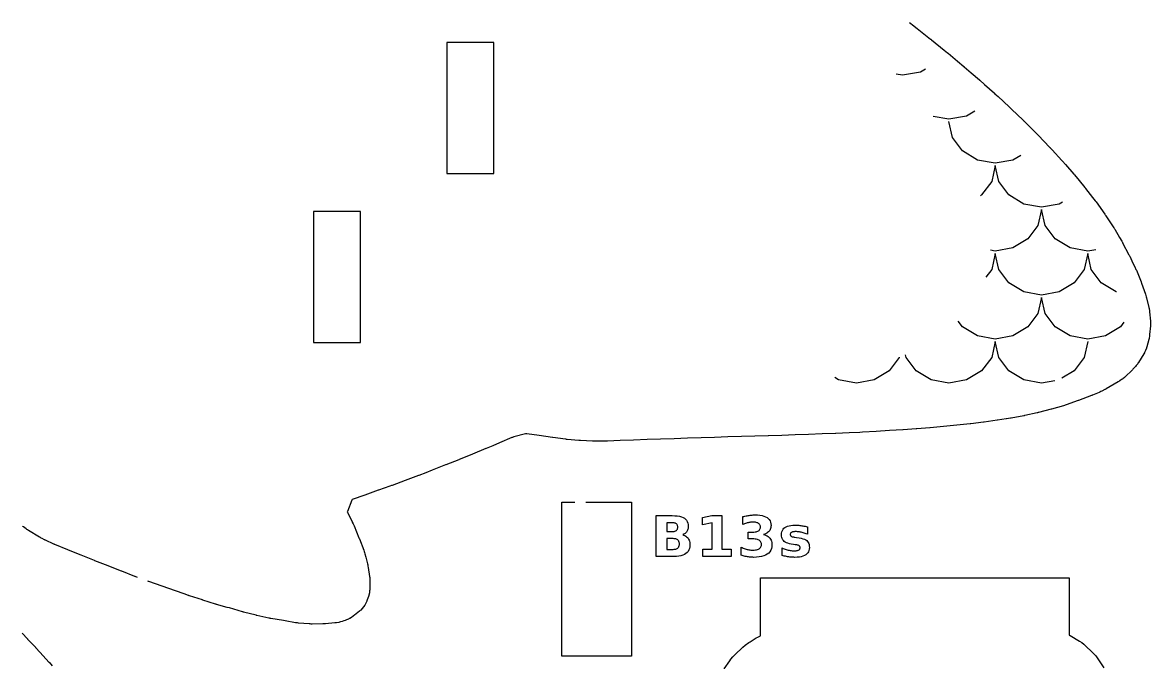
# Model space of a CAD drawing. Header units: millimetres. Extents: x 1 to 297, y 5 to 290.
# Drawn here: x 81.9 to 148.9, y 180.1 to 218.1 of the extents above; entities that cross this region are included whole.
import ezdxf

# ---------------------------------------------------------------- set-up
doc = ezdxf.new("R2010")
doc.units = ezdxf.units.MM
for name, color, linetype in [('CUT', 1, 'CONTINUOUS'), ('ENGRAVE', 5, 'CONTINUOUS'), ('SCORE', 7, 'CONTINUOUS')]:
    doc.layers.add(name, color=color, linetype=linetype)

msp = doc.modelspace()

# ---------------------------------------------------------------- linework, layer by layer
at = {"layer": 'CUT', "color": 1}
for points in [[(134.5834, 218.071), (134.8491, 217.8684), (134.857, 217.8623), (134.865, 217.8562), (134.8729, 217.85), (135.0475, 217.7126), (135.8463, 217.0859), (135.8476, 217.0849), (135.8689, 217.0681), (135.877, 217.0617), (135.885, 217.0553), (135.893, 217.0489), (136.649, 216.4352), (136.8553, 216.2683), (136.8639, 216.2614), (136.8724, 216.2543), (136.8809, 216.2473), (137.4492, 215.7719), (137.8127, 215.4686), (137.8218, 215.4609), (137.8308, 215.4532), (137.8398, 215.4455), (138.2514, 215.0895), (138.7399, 214.6689), (138.7495, 214.6605), (138.7592, 214.6521), (138.7687, 214.6436), (139.0528, 214.3894), (139.6375, 213.8693), (139.6478, 213.8601), (139.658, 213.8508), (139.6681, 213.8415), (139.8542, 213.669), (140.505, 213.0697), (140.5159, 213.0596), (140.5268, 213.0494), (140.5375, 213.0392), (140.6555, 212.9256), (141.3415, 212.2703), (141.353, 212.2591), (141.3645, 212.2479), (141.3758, 212.2367), (141.4567, 212.1557), (142.1456, 211.4708), (142.1578, 211.4586), (142.1699, 211.4462), (142.1818, 211.4339), (142.2577, 211.3545), (142.9153, 210.6715), (142.9281, 210.6579), (142.9409, 210.6443), (142.9534, 210.6308), (143.0599, 210.5139), (143.6502, 209.8722), (143.6638, 209.8573), (143.6772, 209.8423), (143.6904, 209.8272), (143.8614, 209.6298), (144.349, 209.0731), (144.3633, 209.0566), (144.3773, 209.04), (144.3912, 209.0233), (144.6629, 208.692), (145.01, 208.2741), (145.0249, 208.2558), (145.0396, 208.2375), (145.0541, 208.219), (145.4645, 207.6879), (145.6303, 207.4761), (145.6463, 207.4553), (145.6621, 207.4343), (145.6777, 207.4131), (146.2024, 206.6859), (146.2227, 206.6571), (146.2426, 206.6279), (146.2608, 206.6006), (146.2666, 206.5916), (146.731, 205.8803), (146.7484, 205.8529), (146.7655, 205.8253), (146.7822, 205.7976), (147.0696, 205.307), (147.204, 205.0815), (147.2215, 205.0514), (147.2385, 205.0211), (147.2551, 204.9906), (147.6295, 204.2812), (147.6459, 204.249), (147.6619, 204.2166), (147.6774, 204.184), (147.8604, 203.7867), (147.8652, 203.7764), (147.8702, 203.7661), (147.8753, 203.7558), (148.0019, 203.5058), (148.0261, 203.4555), (148.0492, 203.4047), (148.0713, 203.3535), (148.3492, 202.6684), (148.3602, 202.6404), (148.3709, 202.6124), (148.3812, 202.5841), (148.6145, 201.9256), (148.637, 201.8561), (148.6579, 201.7852), (148.6744, 201.7235), (148.816, 201.1397), (148.8273, 201.0891), (148.8327, 201.0623), (148.8493, 200.9598), (148.8526, 200.9327), (148.8579, 200.881), (148.903, 200.3374), (148.9064, 200.2831), (148.9076, 200.2545), (148.9078, 200.1457), (148.9066, 200.1171), (148.9034, 200.0628), (148.8614, 199.5387), (148.8553, 199.4791), (148.8514, 199.4477), (148.8312, 199.3296), (148.8245, 199.2988), (148.8104, 199.2405), (148.6977, 198.8154), (148.6792, 198.7519), (148.6686, 198.7187), (148.6215, 198.5929), (148.5622, 198.4724), (148.5453, 198.442), (148.5117, 198.3849), (148.1982, 197.8808), (148.1662, 197.8317), (148.1488, 197.8063), (148.0785, 197.7127), (148.0589, 197.6888), (148.0208, 197.6444), (147.9022, 197.5123), (147.8695, 197.4771), (147.8361, 197.4425), (147.802, 197.4085), (147.4276, 197.0474), (147.3833, 197.0065), (147.3595, 196.9855), (147.2656, 196.91), (147.2399, 196.8912), (147.1905, 196.8567), (147.0892, 196.7893), (147.0559, 196.7678), (147.0223, 196.7469), (146.9883, 196.7264), (146.2778, 196.3122), (146.2499, 196.2964), (146.2218, 196.2809), (146.1935, 196.2657), (146.0152, 196.1729), (145.9621, 196.1468), (145.9085, 196.1218), (145.8543, 196.0981), (145.4573, 195.9342), (145.4374, 195.9262), (145.4174, 195.9183), (145.3973, 195.9106), (144.6262, 195.621), (144.6174, 195.6178), (143.9015, 195.3547), (143.8488, 195.3365), (143.7957, 195.3195), (143.7422, 195.3036), (143.0329, 195.1082), (143.0239, 195.1058), (143.0149, 195.1033), (143.0059, 195.101), (142.2538, 194.9051), (142.2296, 194.899), (142.2053, 194.8931), (142.1809, 194.8875), (141.4511, 194.7263), (141.4269, 194.7212), (141.4026, 194.7163), (141.3783, 194.7116), (140.6248, 194.5742), (140.6169, 194.5728), (140.6091, 194.5714), (140.6012, 194.57), (140.3548, 194.5281), (140.3464, 194.5267), (140.338, 194.5254), (140.3294, 194.524), (139.8114, 194.4427), (139.7989, 194.4408), (139.0337, 194.3283), (139.0179, 194.326), (139.0021, 194.3239), (138.9863, 194.3219), (138.2286, 194.2288), (138.2151, 194.2272), (138.2016, 194.2257), (138.1881, 194.2242), (137.4075, 194.1444), (137.4002, 194.1437), (136.6072, 194.067), (136.6029, 194.0666), (135.8192, 193.9933), (135.8107, 193.9926), (135.8023, 193.9918), (135.7938, 193.9911), (135.0182, 193.9286), (135.0098, 193.9279), (135.0013, 193.9273), (134.9929, 193.9267), (134.2158, 193.8739), (134.2084, 193.8734), (134.2009, 193.873), (134.1935, 193.8725), (133.3998, 193.8275), (132.6045, 193.7796), (132.6006, 193.7793), (131.8041, 193.7336), (131.794, 193.7331), (131.6338, 193.7251), (131.63, 193.7249), (131.0034, 193.6955), (130.9947, 193.6951), (130.2029, 193.6631), (130.1968, 193.6629), (129.4027, 193.6345), (129.4007, 193.6344), (128.594, 193.6067), (127.803, 193.5742), (127.7967, 193.574), (127.0027, 193.5451), (126.9974, 193.5449), (126.2024, 193.5191), (126.1979, 193.519), (125.4022, 193.4958), (125.3998, 193.4957), (124.6006, 193.4739), (123.7941, 193.4509), (123.0026, 193.4233), (123.0008, 193.4233), (122.2025, 193.3965), (122.2003, 193.3964), (121.4024, 193.371), (121.4007, 193.371), (120.6015, 193.3466), (119.8014, 193.3226), (118.9976, 193.298), (118.196, 193.2704), (117.4026, 193.2389), (116.6357, 193.2087), (116.613, 193.208), (116.5903, 193.2075), (116.5676, 193.2072), (115.8462, 193.2033), (115.8145, 193.2035), (115.7828, 193.2041), (115.7511, 193.2051), (115.0426, 193.2349), (115.0109, 193.2366), (114.9793, 193.2387), (114.9477, 193.2411), (114.2389, 193.3047), (114.2073, 193.3079), (114.1759, 193.3115), (114.1444, 193.3155), (113.3897, 193.4194), (113.3838, 193.4202), (112.5893, 193.5332), (112.5809, 193.5345), (111.8396, 193.6447), (111.8215, 193.6469), (111.8046, 193.6477), (111.7879, 193.645), (111.7702, 193.6407), (111.0864, 193.4558), (111.0457, 193.4432), (111.0055, 193.4293), (110.9658, 193.414), (110.2294, 193.0997), (110.2261, 193.0983), (109.8302, 192.9306), (109.429, 192.761), (109.419, 192.7568), (108.6285, 192.4302), (108.6194, 192.4265), (107.8884, 192.1307), (107.887, 192.1301), (107.8274, 192.1061), (107.8171, 192.1019), (107.0274, 191.7911), (107.0231, 191.7894), (106.2271, 191.4792), (105.8446, 191.3301), (105.4363, 191.1708), (105.43, 191.1684), (105.4238, 191.166), (105.4175, 191.1636), (104.6263, 190.8641), (104.6152, 190.86), (103.8375, 190.5735), (103.8295, 190.5706), (103.8214, 190.5677), (103.8134, 190.5648), (103.7127, 190.5291), (103.025, 190.2855), (103.022, 190.2844), (102.2248, 190.004), (102.2209, 190.0027), (101.479, 189.7443), (101.4675, 189.74), (101.463, 189.7314), (101.4624, 189.7302), (101.4476, 189.6955), (101.1838, 189.0203), (101.1777, 189.0034), (101.1776, 189.0032), (101.1777, 189.003), (101.1851, 188.9867), (101.4669, 188.4037), (101.4705, 188.3965), (101.5225, 188.2925), (101.5422, 188.2513), (101.5612, 188.2098), (101.5795, 188.168), (101.8757, 187.4579), (101.884, 187.4377), (101.892, 187.4175), (101.8999, 187.3973), (102.1541, 186.7275), (102.1786, 186.657), (102.2011, 186.5859), (102.2216, 186.5143), (102.2724, 186.3166), (102.2741, 186.3099), (102.3782, 185.9224), (102.3953, 185.8507), (102.4105, 185.7785), (102.4236, 185.706), (102.5077, 185.1569), (102.5156, 185.0966), (102.519, 185.0647), (102.5264, 184.9434), (102.5269, 184.9114), (102.5264, 184.8506), (102.5136, 184.4203), (102.51, 184.3551), (102.5073, 184.3209), (102.4905, 184.1896), (102.4609, 184.0605), (102.4516, 184.0275), (102.4324, 183.9651), (102.3696, 183.7774), (102.3485, 183.7187), (102.3367, 183.6883), (102.2855, 183.5725), (102.2229, 183.4604), (102.1501, 183.3547), (102.0678, 183.2563), (101.9779, 183.1671), (101.9537, 183.1453), (101.9064, 183.1045), (101.6041, 182.8562), (101.5577, 182.8198), (101.5327, 182.801), (101.433, 182.7329), (101.3275, 182.6739), (101.2995, 182.6599), (101.2458, 182.6344), (101.1405, 182.5872), (101.0532, 182.5518), (100.9648, 182.5195), (100.8752, 182.4903), (100.772, 182.4606), (100.7092, 182.4442), (100.6758, 182.4363), (100.5481, 182.4127), (100.5142, 182.4081), (100.4495, 182.401), (99.8788, 182.352), (99.8286, 182.3486), (99.7784, 182.3462), (99.7281, 182.3448), (99.0901, 182.3381), (99.0283, 182.3389), (98.9665, 182.3411), (98.9048, 182.3448), (98.2796, 182.3962), (98.2204, 182.4024), (98.1613, 182.4099), (98.1024, 182.4188), (97.4816, 182.5261), (97.4797, 182.5264), (97.3883, 182.5424), (97.3817, 182.5435), (96.6453, 182.6639), (96.6057, 182.671), (96.5661, 182.6787), (96.5267, 182.687), (95.8093, 182.8492), (95.7914, 182.8534), (95.7736, 182.8577), (95.7557, 182.8621), (95.0116, 183.052), (94.9908, 183.0575), (94.97, 183.0631), (94.9493, 183.069), (94.1804, 183.2918), (94.173, 183.2938), (94.0494, 183.328), (93.4095, 183.5053), (93.3891, 183.5112), (93.3687, 183.5172), (93.3484, 183.5233), (92.588, 183.7603), (92.5809, 183.7625), (92.5737, 183.7648), (92.5666, 183.7671), (91.8036, 184.0142), (91.7852, 184.0204), (91.7667, 184.0266), (91.7483, 184.033), (91.4781, 184.1294), (91.4766, 184.1299), (90.9757, 184.3091), (90.9699, 184.3111), (90.1754, 184.5864), (90.1691, 184.5886), (89.3895, 184.863), (89.3795, 184.8665), (89.3696, 184.8701), (89.3597, 184.8737), (89.3279, 184.8855)], [(115.35, 189.575), (118.075, 189.575), (118.075, 180.425), (113.925, 180.425), (113.925, 189.575), (114.7, 189.575)], [(88.7189, 185.1127), (88.5736, 185.167), (88.5635, 185.1708), (87.773, 185.4737), (87.7636, 185.4773), (87.1181, 185.7302), (87.1142, 185.7317), (86.9709, 185.7884), (86.1724, 186.1029), (86.1657, 186.1056), (85.3721, 186.4231), (85.3707, 186.4237), (85.1048, 186.5304), (85.1013, 186.5319), (84.5717, 186.7462), (84.5638, 186.7495), (83.8046, 187.0625), (83.7817, 187.0722), (83.7589, 187.0821), (83.7362, 187.0922), (83.2381, 187.3195), (83.2196, 187.3282), (83.2011, 187.3369), (83.1828, 187.3458), (83.0439, 187.4144), (82.9911, 187.4419), (82.939, 187.4706), (82.8875, 187.5005), (82.2276, 187.9031), (82.182, 187.9321), (82.1371, 187.9621), (82.0928, 187.9929), (81.9319, 188.1099), (81.9041, 188.1306), (81.8766, 188.1517)], [(123.5785, 179.6798), (123.9088, 180.1547), (123.9752, 180.2423), (124.0961, 180.3887), (124.2064, 180.5071), (124.6876, 180.9643), (124.8238, 181.0775), (125.041, 181.235), (125.1179, 181.2868), (125.4781, 181.5116), (125.5669, 181.5625), (125.6593, 181.6065), (125.7328, 181.6382), (125.7328, 185.075), (144.0812, 185.075), (144.0812, 181.6791), (144.1374, 181.6493), (144.7003, 181.3175), (144.8263, 181.2334), (144.9422, 181.1358), (145.5512, 180.5615), (145.6573, 180.4493), (145.75, 180.3259), (146.1415, 179.7373)], [(81.8594, 181.7911), (82.1801, 181.4547), (82.1861, 181.4484), (82.6492, 180.9565), (82.6606, 180.9442), (82.9272, 180.6537), (82.9331, 180.6473), (83.4527, 180.0738), (83.4588, 180.0671), (83.6475, 179.8559)]]:
    msp.add_lwpolyline(points, dxfattribs=at)
for points in [[(107.105, 216.895), (107.105, 209.105), (109.895, 209.105), (109.895, 216.895), (107.105, 216.895)], [(99.1736, 206.847), (99.1736, 199.057), (101.9636, 199.057), (101.9636, 206.847), (99.1736, 206.847)]]:
    msp.add_lwpolyline(points, close=True, dxfattribs=at)
at = {"layer": 'ENGRAVE', "color": 5}
for points in [[(121.3472, 187.5263), (121.3917, 187.4819), (121.4311, 187.432), (121.4649, 187.3774), (121.4926, 187.3188), (121.5141, 187.2563), (121.5295, 187.1897), (121.5387, 187.1192), (121.5418, 187.0447), (121.5352, 186.9325), (121.5154, 186.8302), (121.4824, 186.7379), (121.4362, 186.6555), (121.3768, 186.5831), (121.3042, 186.5206), (121.2181, 186.4679), (121.1183, 186.4247), (121.0047, 186.3912), (120.8774, 186.3672), (120.7363, 186.3528), (120.5815, 186.3481), (119.5415, 186.3481), (119.5415, 188.7781), (120.4822, 188.7781), (120.6432, 188.7738), (120.7887, 188.7611), (120.9186, 188.7398), (121.0331, 188.7101), (121.132, 188.6718), (121.2155, 188.6251), (121.2848, 188.569), (121.3416, 188.5026), (121.3857, 188.4261), (121.4173, 188.3393), (121.4362, 188.2424), (121.4425, 188.1352), (121.4402, 188.0775), (121.4333, 188.0228), (121.4218, 187.971), (121.4056, 187.9221), (121.3849, 187.8762), (121.3595, 187.8332), (121.3297, 187.7935), (121.2958, 187.7574), (121.2578, 187.7248), (121.2155, 187.6958), (121.1692, 187.6704), (121.1186, 187.6485), (121.1834, 187.6262), (121.243, 187.5984), (121.2976, 187.5651), (121.3472, 187.5263)], [(120.645, 187.8536), (120.6804, 187.8662), (120.7119, 187.8825), (120.7394, 187.9024), (120.7628, 187.9258), (120.7819, 187.9527), (120.7968, 187.983), (120.8074, 188.0167), (120.8138, 188.0539), (120.8159, 188.0945), (120.8138, 188.1346), (120.8074, 188.1714), (120.7968, 188.2049), (120.7819, 188.2352), (120.7628, 188.2621), (120.7394, 188.2857), (120.7119, 188.3059), (120.6804, 188.3223), (120.645, 188.3352), (120.6056, 188.3443), (120.5622, 188.3498), (120.5148, 188.3516), (120.1681, 188.3516), (120.1681, 187.8373), (120.5148, 187.8373), (120.5622, 187.8391), (120.6056, 187.8445), (120.645, 187.8536)], [(122.8535, 188.3516), (122.2855, 188.2344), (122.2855, 188.6609), (122.8503, 188.7781), (123.446, 188.7781), (123.446, 186.781), (123.9993, 186.781), (123.9993, 186.3481), (122.3001, 186.3481), (122.3001, 186.781), (122.8535, 186.781), (122.8535, 188.3516)], [(126.0656, 187.6056), (126.1312, 187.5714), (126.1901, 187.532), (126.2426, 187.4875), (126.2884, 187.4377), (126.3275, 187.383), (126.3594, 187.3235), (126.3843, 187.2593), (126.402, 187.1903), (126.4127, 187.1166), (126.4162, 187.0382), (126.4085, 186.9225), (126.3855, 186.8165), (126.347, 186.7202), (126.2932, 186.6334), (126.2241, 186.5563), (126.1395, 186.4888), (126.0402, 186.4314), (125.9268, 186.3844), (125.7993, 186.3478), (125.6577, 186.3217), (125.502, 186.3061), (125.3322, 186.3008), (125.2698, 186.3017), (125.2073, 186.3042), (125.1448, 186.3084), (125.0823, 186.3142), (125.0197, 186.3218), (124.9571, 186.331), (124.8945, 186.3418), (124.8322, 186.3544), (124.7701, 186.3686), (124.7082, 186.3845), (124.6466, 186.4021), (124.5851, 186.4213), (124.5851, 186.9047), (124.6437, 186.8766), (124.7021, 186.8509), (124.7603, 186.8276), (124.8184, 186.8067), (124.8764, 186.7882), (124.9343, 186.772), (124.9919, 186.7584), (125.0492, 186.7472), (125.1062, 186.7385), (125.1629, 186.7323), (125.2192, 186.7285), (125.2753, 186.7273), (125.355, 186.7297), (125.4283, 186.7369), (125.4952, 186.7488), (125.5556, 186.7656), (125.6095, 186.7872), (125.6569, 186.8135), (125.6975, 186.8444), (125.7306, 186.8794), (125.7564, 186.9185), (125.7748, 186.9618), (125.7859, 187.0093), (125.7896, 187.0609), (125.7858, 187.114), (125.7745, 187.1627), (125.7556, 187.2068), (125.7292, 187.2465), (125.6952, 187.2817), (125.6537, 187.3124), (125.6048, 187.3385), (125.5487, 187.3599), (125.4854, 187.3765), (125.415, 187.3884), (125.3373, 187.3955), (125.2525, 187.3979), (125.0018, 187.3979), (125.0018, 187.8015), (125.2655, 187.8015), (125.3408, 187.8036), (125.4094, 187.8097), (125.4714, 187.82), (125.5266, 187.8344), (125.5752, 187.8529), (125.6171, 187.8756), (125.6524, 187.9024), (125.6813, 187.9335), (125.7037, 187.9689), (125.7198, 188.0087), (125.7294, 188.0527), (125.7326, 188.101), (125.7295, 188.1459), (125.7201, 188.1872), (125.7045, 188.2251), (125.6827, 188.2594), (125.6546, 188.2902), (125.6203, 188.3175), (125.5803, 188.3408), (125.5351, 188.3599), (125.4848, 188.3748), (125.4293, 188.3854), (125.3687, 188.3918), (125.3029, 188.3939), (125.2524, 188.393), (125.2016, 188.3902), (125.1507, 188.3854), (125.0997, 188.3788), (125.0484, 188.3702), (124.9969, 188.3598), (124.9454, 188.3475), (124.894, 188.3334), (124.8427, 188.3175), (124.7915, 188.2997), (124.7404, 188.2802), (124.6893, 188.2589), (124.6893, 188.7178), (124.7511, 188.7345), (124.8127, 188.7497), (124.874, 188.7634), (124.9353, 188.7757), (124.9963, 188.7866), (125.0572, 188.796), (125.1177, 188.8039), (125.178, 188.8104), (125.2378, 188.8155), (125.2973, 188.8191), (125.3565, 188.8213), (125.4152, 188.822), (125.5665, 188.8177), (125.7045, 188.8047), (125.8292, 188.7831), (125.9408, 188.7529), (126.039, 188.7141), (126.124, 188.6666), (126.1959, 188.6104), (126.2547, 188.5455), (126.3004, 188.4719), (126.3331, 188.3895), (126.3527, 188.2984), (126.3592, 188.1986), (126.3561, 188.1297), (126.3468, 188.0651), (126.3312, 188.0047), (126.3093, 187.9487), (126.2812, 187.897), (126.2469, 187.8495), (126.2065, 187.8065), (126.1601, 187.7679), (126.1078, 187.7338), (126.0495, 187.7041), (125.9852, 187.679), (125.9149, 187.6583), (125.9935, 187.6345), (126.0656, 187.6056)], [(128.4569, 187.6962), (128.3956, 187.719), (128.335, 187.7397), (128.2752, 187.7581), (128.216, 187.7744), (128.1576, 187.7885), (128.1001, 187.8004), (128.0437, 187.8102), (127.9883, 187.8178), (127.9341, 187.8232), (127.8809, 187.8265), (127.8288, 187.8275), (127.7759, 187.8264), (127.7277, 187.8229), (127.6842, 187.8172), (127.6455, 187.8091), (127.6115, 187.7987), (127.5823, 187.786), (127.5576, 187.771), (127.5375, 187.7534), (127.5218, 187.7333), (127.5106, 187.7108), (127.5039, 187.6858), (127.5017, 187.6583), (127.5034, 187.6358), (127.5085, 187.6152), (127.5169, 187.5964), (127.5288, 187.5794), (127.5441, 187.5642), (127.5627, 187.5508), (127.5858, 187.5389), (127.6142, 187.5281), (127.648, 187.5183), (127.6871, 187.5096), (127.7317, 187.502), (127.7816, 187.4955), (127.8842, 187.4809), (128.0252, 187.4598), (128.15, 187.4347), (128.2585, 187.4056), (128.3508, 187.3724), (128.4267, 187.3351), (128.4864, 187.2937), (128.5336, 187.2462), (128.5723, 187.1904), (128.6024, 187.1265), (128.6238, 187.0542), (128.6367, 186.9738), (128.641, 186.8852), (128.635, 186.7921), (128.6171, 186.707), (128.5873, 186.63), (128.5455, 186.5611), (128.4918, 186.5002), (128.4262, 186.4473), (128.3487, 186.4026), (128.2594, 186.366), (128.1584, 186.3375), (128.0457, 186.3171), (127.9212, 186.3049), (127.7849, 186.3008), (127.7243, 186.3016), (127.6631, 186.304), (127.6012, 186.308), (127.5386, 186.3135), (127.4753, 186.3206), (127.4114, 186.3293), (127.3468, 186.3396), (127.2816, 186.3515), (127.2158, 186.3649), (127.1495, 186.38), (127.0826, 186.3966), (127.015, 186.4148), (127.015, 186.8575), (127.0733, 186.8305), (127.1321, 186.8058), (127.1914, 186.7834), (127.2512, 186.7635), (127.3115, 186.7458), (127.3723, 186.7305), (127.4335, 186.7176), (127.495, 186.707), (127.5568, 186.6988), (127.619, 186.6929), (127.6814, 186.6894), (127.7442, 186.6882), (127.7988, 186.6895), (127.8487, 186.6935), (127.8939, 186.7), (127.9344, 186.7092), (127.9703, 186.721), (128.0014, 186.7354), (128.0277, 186.7524), (128.0493, 186.772), (128.0661, 186.794), (128.078, 186.8186), (128.0852, 186.8457), (128.0876, 186.8754), (128.086, 186.9003), (128.081, 186.923), (128.0728, 186.9435), (128.0612, 186.9618), (128.0464, 186.9779), (128.0282, 186.9918), (128.0051, 187.004), (127.9755, 187.0154), (127.9393, 187.0257), (127.8966, 187.0352), (127.8473, 187.0436), (127.7914, 187.0512), (127.6889, 187.0642), (127.5657, 187.0828), (127.4554, 187.106), (127.3581, 187.1338), (127.2736, 187.1662), (127.2022, 187.2032), (127.1436, 187.2449), (127.0959, 187.2926), (127.0568, 187.3479), (127.0264, 187.4109), (127.0047, 187.4814), (126.9917, 187.5595), (126.9874, 187.6453), (126.9929, 187.7377), (127.0094, 187.8218), (127.037, 187.8975), (127.0756, 187.965), (127.1253, 188.0241), (127.1859, 188.0749), (127.258, 188.1177), (127.3418, 188.1527), (127.4374, 188.1799), (127.5447, 188.1994), (127.6638, 188.211), (127.7947, 188.2149), (127.8488, 188.2142), (127.9039, 188.2122), (127.9599, 188.2088), (128.0167, 188.2041), (128.0745, 188.198), (128.1332, 188.1905), (128.1932, 188.1816), (128.2549, 188.1711), (128.3183, 188.1592), (128.3835, 188.1456), (128.4504, 188.1306), (128.5189, 188.114), (128.5189, 187.6713), (128.4569, 187.6962)], [(120.7461, 186.8099), (120.7856, 186.8299), (120.8199, 186.8542), (120.849, 186.8831), (120.8728, 186.9164), (120.8914, 186.9543), (120.9046, 186.9967), (120.9125, 187.0437), (120.9152, 187.0951), (120.9125, 187.1456), (120.9047, 187.1916), (120.8916, 187.2333), (120.8732, 187.2705), (120.8496, 187.3034), (120.8208, 187.3319), (120.7866, 187.3561), (120.7472, 187.3758), (120.7024, 187.3911), (120.6522, 187.4021), (120.5967, 187.4087), (120.5359, 187.4109), (120.1681, 187.4109), (120.1681, 186.7745), (120.5359, 186.7745), (120.5963, 186.7767), (120.6514, 186.7833), (120.7013, 186.7944), (120.7461, 186.8099)]]:
    msp.add_lwpolyline(points, close=True, dxfattribs=at)
at = {"layer": 'SCORE', "color": 7}
for points in [[(135.5359, 215.3102), (135.2351, 215.1292), (134.1827, 214.9408), (133.8034, 215.0088)], [(138.4643, 212.8049), (137.9851, 212.5167), (136.9327, 212.3283), (135.9874, 212.4976)], [(141.199, 210.1832), (140.7351, 209.9042), (139.6827, 209.7158), (138.6303, 209.9042), (137.7382, 210.4408), (137.1421, 211.2437), (136.9327, 212.1908)], [(139.6827, 209.5783), (139.4734, 208.6312), (138.8773, 207.8283), (138.8047, 207.7846)], [(143.6808, 207.4094), (143.4851, 207.2917), (142.4327, 207.1033), (141.3803, 207.2917), (140.4882, 207.8283), (139.8921, 208.6312), (139.6827, 209.5783)], [(142.4327, 206.9658), (142.2234, 206.0187), (141.6273, 205.2158), (140.7351, 204.6792), (139.6827, 204.4908), (139.407, 204.5402)], [(145.6712, 204.5783), (145.1827, 204.4908), (144.1303, 204.6792), (143.2382, 205.2158), (142.6421, 206.0187), (142.4327, 206.9658)], [(139.6827, 204.3533), (139.4734, 203.4062), (139.1285, 202.9416)], [(145.1827, 204.3533), (144.9734, 203.4062), (144.3773, 202.6033), (143.4851, 202.0667), (142.4327, 201.8783), (141.3803, 202.0667), (140.4882, 202.6033), (139.8921, 203.4062), (139.6827, 204.3533)], [(146.8943, 202.0642), (146.8803, 202.0667), (145.9882, 202.6033), (145.3921, 203.4062), (145.1827, 204.3533)], [(142.4327, 201.7408), (142.2234, 200.7937), (141.6273, 199.9908), (140.7351, 199.4542), (139.6827, 199.2658), (138.6303, 199.4542), (137.7382, 199.9908), (137.4809, 200.3373)], [(147.3288, 200.2622), (147.1273, 199.9908), (146.2351, 199.4542), (145.1827, 199.2658), (144.1303, 199.4542), (143.2382, 199.9908), (142.6421, 200.7937), (142.4327, 201.7408)], [(139.6827, 199.1283), (139.4734, 198.1812), (138.8773, 197.3783), (137.9851, 196.8417), (136.9327, 196.6533), (135.8803, 196.8417), (134.9882, 197.3783), (134.3921, 198.1812), (134.3568, 198.3406)], [(143.2294, 196.796), (142.4327, 196.6533), (141.3803, 196.8417), (140.4882, 197.3783), (139.8921, 198.1812), (139.6827, 199.1283)], [(145.1827, 199.1283), (144.9734, 198.1812), (144.3773, 197.3783), (143.6471, 196.9392)], [(133.9746, 198.1868), (133.9734, 198.1812), (133.3773, 197.3783), (132.4851, 196.8417), (131.4327, 196.6533), (130.3803, 196.8417), (130.1499, 196.9803)]]:
    msp.add_lwpolyline(points, dxfattribs=at)

doc.saveas('drawing.dxf')
